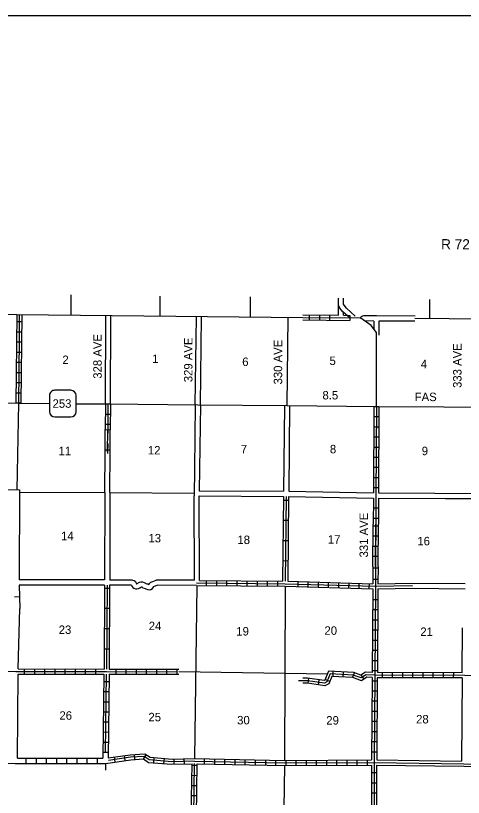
# Model space of a CAD drawing. Extents: x 1317104 to 1899026, y 16348238 to 16787031.
# Drawn here: x 1480038 to 1506450, y 16536605 to 16582773 of the extents above; entities that cross this region are included whole.
import ezdxf

# ---------------------------------------------------------------- set-up
doc = ezdxf.new("R2010")
doc.units = 0
for name, color, linetype in [('L10', 7, 'Continuous'), ('L11', 7, 'Continuous'), ('L13', 7, 'Continuous'), ('L14', 7, 'Continuous'), ('L2', 7, 'Continuous'), ('L22', 7, 'Continuous'), ('L23', 7, 'Continuous'), ('L28', 7, 'Continuous'), ('L3', 7, 'Continuous'), ('L30', 7, 'Continuous'), ('L4', 7, 'Continuous'), ('L52', 7, 'Continuous'), ('L8', 7, 'Continuous'), ('L9', 7, 'Continuous')]:
    doc.layers.add(name, color=color, linetype=linetype)

msp = doc.modelspace()

# ---------------------------------------------------------------- linework, layer by layer
at = {"layer": 'L10'}
for points in [[(1490588, 16549423), (1490571, 16554414)], [(1490888, 16549421), (1490871, 16554415)]]:
    msp.add_lwpolyline(points, dxfattribs=at)
at = {"layer": 'L11'}
for p, q in [((1490638, 16559783), (1490704, 16564991)), ((1490938, 16559779), (1491004, 16564987)), ((1503598, 16565025), (1501318, 16565034)), ((1503596, 16564725), (1501468, 16564734))]:
    msp.add_line(p, q, dxfattribs=at)
for points in [[(1485330, 16559839), (1485359, 16565065)], [(1485630, 16559839), (1485659, 16565062)], [(1501320, 16565034), (1500569, 16565046), (1500498, 16565028), (1500427, 16564992), (1500351, 16564899)], [(1501168, 16564737), (1500616, 16564746)], [(1501168, 16564737), (1501168, 16564272)], [(1501468, 16564734), (1501468, 16564358), (1501461, 16563906)], [(1490638, 16559781), (1490591, 16556014)], [(1490938, 16559781), (1490888, 16556010)], [(1495895, 16559749), (1495846, 16554683)], [(1496195, 16559746), (1496146, 16554681)], [(1485296, 16554606), (1485314, 16557025)], [(1485596, 16554606), (1485614, 16557020)], [(1490591, 16556014), (1490571, 16554414)], [(1490888, 16556010), (1490871, 16554714), (1495846, 16554683)], [(1474894, 16554822), (1476581, 16554788), (1477459, 16554630), (1477570, 16554803), (1480272, 16554769)], [(1480272, 16554769), (1480238, 16549447)], [(1485296, 16554606), (1485288, 16549447)], [(1485596, 16554606), (1485588, 16549439)], [(1490871, 16554412), (1495846, 16554381)], [(1496143, 16554381), (1501145, 16554281)], [(1496146, 16554681), (1501147, 16554581)], [(1501446, 16554581), (1504768, 16554562)], [(1501446, 16554281), (1505390, 16554259)], [(1504768, 16554562), (1507446, 16554547)], [(1505390, 16554259), (1507446, 16554247)], [(1485288, 16549447), (1480238, 16549447)], [(1486937, 16549435), (1485588, 16549439)], [(1486937, 16549435), (1487031, 16549404), (1487099, 16549352), (1487137, 16549288), (1487164, 16549222), (1487168, 16549216), (1487172, 16549216), (1487179, 16549218), (1487216, 16549238), (1487354, 16549311), (1487429, 16549331), (1487523, 16549334), (1487618, 16549304), (1487701, 16549249), (1487726, 16549237), (1487777, 16549223), (1487812, 16549212), (1487903, 16549174), (1487931, 16549244), (1488004, 16549313), (1488135, 16549355), (1488320, 16549430)], [(1490588, 16549423), (1488320, 16549430)], [(1501412, 16549222), (1503454, 16549264)], [(1503454, 16549264), (1506562, 16549232)], [(1485280, 16549147), (1480238, 16549147)], [(1486876, 16549135), (1485580, 16549139)], [(1486876, 16549135), (1486900, 16549075), (1486951, 16549005), (1487015, 16548953), (1487104, 16548920), (1487195, 16548914), (1487283, 16548933), (1487357, 16548973), (1487465, 16549030), (1487473, 16549032), (1487482, 16549032), (1487488, 16549030), (1487550, 16548989), (1487619, 16548955), (1487692, 16548935), (1487708, 16548930), (1487830, 16548879), (1487918, 16548863), (1488014, 16548878), (1488108, 16548938), (1488164, 16549019), (1488177, 16549053), (1488236, 16549072), (1488378, 16549130)], [(1490704, 16549122), (1488378, 16549130)], [(1501404, 16548922), (1503454, 16548964)], [(1503454, 16548964), (1506561, 16548929)], [(1480188, 16544189), (1480293, 16547760)], [(1506387, 16543956), (1506401, 16546621)], [(1480155, 16538914), (1480188, 16543889)], [(1506379, 16543656), (1506346, 16538741)], [(1501337, 16538814), (1506346, 16538741)], [(1501329, 16538514), (1506487, 16538439), (1508479, 16538414)]]:
    msp.add_lwpolyline(points, dxfattribs=at)
at = {"layer": 'L13'}
for points in [[(1496096, 16564964), (1496045, 16559747)], [(1480123, 16554771), (1480221, 16559881)], [(1480271, 16554638), (1485296, 16554606)], [(1485596, 16554606), (1490571, 16554564)], [(1490729, 16549122), (1490596, 16538897)], [(1495938, 16549072), (1495896, 16538789)], [(1489671, 16544037), (1498429, 16543906)], [(1485338, 16538614), (1485330, 16538214)], [(1495896, 16538489), (1495746, 16528306)]]:
    msp.add_lwpolyline(points, dxfattribs=at)
at = {"layer": 'L2'}
for points in [[(1476972, 16565148), (1480113, 16565114)], [(1480113, 16565114), (1496987, 16564949)], [(1509662, 16564822), (1503597, 16564889)]]:
    msp.add_lwpolyline(points, dxfattribs=at)
at = {"layer": 'L23'}
msp.add_line((1442606, 16582773), (1817665, 16582773), dxfattribs=at)
at = {"layer": 'L3'}
for p, q in [((1482030, 16560331), (1482030, 16559389)), ((1483296, 16560647), (1482346, 16560647)), ((1483605, 16559389), (1483605, 16560331)), ((1482346, 16559072), (1483296, 16559072))]:
    msp.add_line(p, q, dxfattribs=at)
for points in [[(1474947, 16559931), (1480221, 16559881), (1482030, 16559864)], [(1483605, 16559856), (1485480, 16559839), (1490788, 16559781), (1496046, 16559747), (1501321, 16559697), (1509279, 16559647), (1511937, 16559614)]]:
    msp.add_lwpolyline(points, dxfattribs=at)
for centre, start, end in [((1482347, 16560333), 90.0011, 180.0011), ((1483292, 16560333), 0.0011, 90.0011), ((1482347, 16559388), 180.0011, 270.0011), ((1483292, 16559388), 270.0011, 0.0011)]:
    msp.add_arc(centre, 315, start, end, dxfattribs=at)
at = {"layer": 'L4'}
msp.add_lwpolyline([(1501321, 16559697), (1501329, 16564064), (1501012, 16564472), (1500396, 16564898), (1499746, 16564922)], dxfattribs=at)
at = {"layer": 'L52'}
for p, q in [((1483313, 16565072), (1483313, 16566289)), ((1488555, 16565022), (1488555, 16566206)), ((1493896, 16564964), (1493896, 16566156)), ((1504479, 16564906), (1504479, 16566006)), ((1499075, 16565079), (1499089, 16565644)), ((1499375, 16565076), (1499380, 16565258))]:
    msp.add_line(p, q, dxfattribs=at)
for points in [[(1499746, 16564922), (1499346, 16565289), (1499163, 16565498), (1499079, 16565664), (1499079, 16566081)], [(1500063, 16565031), (1499563, 16565506), (1499413, 16565664), (1499379, 16565731), (1499379, 16566081)]]:
    msp.add_lwpolyline(points, dxfattribs=at)
at = {"layer": 'L8'}
for p, q in [((1496989, 16565099), (1499075, 16565079)), ((1497361, 16565095), (1497358, 16564797)), ((1497958, 16565089), (1497955, 16564791)), ((1498554, 16565083), (1498551, 16564785)), ((1499375, 16565076), (1499747, 16565072)), ((1499747, 16565072), (1499744, 16564773)), ((1480424, 16564681), (1480124, 16564681)), ((1496986, 16564799), (1499744, 16564773)), ((1480417, 16564081), (1480117, 16564081)), ((1480413, 16563481), (1480113, 16563481)), ((1480405, 16562881), (1480105, 16562881)), ((1480396, 16562281), (1480096, 16562281)), ((1480388, 16561681), (1480088, 16561681)), ((1480388, 16561081), (1480088, 16561081)), ((1480380, 16560481), (1480080, 16560481)), ((1480371, 16559881), (1480071, 16559881)), ((1485330, 16559839), (1485630, 16559839)), ((1501171, 16559697), (1501471, 16559697)), ((1485330, 16559239), (1485630, 16559239)), ((1501171, 16559097), (1501471, 16559097)), ((1485321, 16558639), (1485621, 16558639)), ((1501162, 16558497), (1501462, 16558497)), ((1501162, 16557897), (1501462, 16557897)), ((1501162, 16557297), (1501462, 16557297)), ((1501154, 16556697), (1501454, 16556697)), ((1501154, 16556097), (1501454, 16556097)), ((1501154, 16555497), (1501454, 16555497)), ((1501146, 16554897), (1501446, 16554897)), ((1501137, 16553697), (1501437, 16553697)), ((1501137, 16553097), (1501437, 16553097)), ((1501119, 16550234), (1501135, 16552737)), ((1501433, 16552619), (1501135, 16552621)), ((1501269, 16550233), (1501285, 16552736)), ((1501419, 16550232), (1501435, 16552735)), ((1501430, 16552022), (1501131, 16552024)), ((1501426, 16551426), (1501127, 16551428)), ((1501422, 16550829), (1501124, 16550831)), ((1501131, 16550167), (1501431, 16550167)), ((1491304, 16549114), (1491304, 16549414)), ((1491904, 16549114), (1491904, 16549414)), ((1492504, 16549106), (1492504, 16549406)), ((1493104, 16549097), (1493104, 16549397)), ((1493704, 16549097), (1493704, 16549397)), ((1494304, 16549089), (1494304, 16549389)), ((1494904, 16549081), (1494904, 16549381)), ((1495504, 16549072), (1495504, 16549372)), ((1496696, 16549047), (1496704, 16549347)), ((1497296, 16549031), (1497304, 16549331)), ((1497896, 16549014), (1497904, 16549314)), ((1498496, 16548997), (1498504, 16549297)), ((1499096, 16548981), (1499104, 16549281)), ((1499696, 16548964), (1499704, 16549264)), ((1500296, 16548947), (1500304, 16549247)), ((1500896, 16548931), (1500904, 16549231)), ((1501112, 16549497), (1501412, 16549497)), ((1501104, 16548297), (1501404, 16548297)), ((1501104, 16547697), (1501404, 16547697)), ((1501096, 16547097), (1501396, 16547097)), ((1501096, 16546497), (1501396, 16546497)), ((1501096, 16545897), (1501396, 16545897)), ((1501087, 16545297), (1501387, 16545297)), ((1501087, 16544697), (1501387, 16544697)), ((1480546, 16544197), (1480546, 16543897)), ((1481146, 16544197), (1481146, 16543897)), ((1481746, 16544189), (1481746, 16543889)), ((1482346, 16544189), (1482346, 16543889)), ((1482946, 16544189), (1482946, 16543889)), ((1483546, 16544189), (1483546, 16543889)), ((1484146, 16544181), (1484146, 16543881)), ((1484746, 16544181), (1484746, 16543881)), ((1485946, 16544181), (1485946, 16543881)), ((1486546, 16544181), (1486546, 16543881)), ((1487146, 16544181), (1487146, 16543881)), ((1487746, 16544172), (1487746, 16543872)), ((1488346, 16544172), (1488346, 16543872)), ((1488946, 16544172), (1488946, 16543872)), ((1489546, 16544172), (1489546, 16543872)), ((1497296, 16543339), (1497338, 16543639)), ((1498763, 16543747), (1498771, 16544047)), ((1499354, 16543714), (1499371, 16544014)), ((1499913, 16543689), (1500021, 16543964)), ((1500596, 16543589), (1500429, 16543839)), ((1501087, 16544097), (1501387, 16544097)), ((1501372, 16543673), (1501337, 16538814)), ((1506379, 16543656), (1501372, 16543673)), ((1501671, 16543681), (1501679, 16543981)), ((1502271, 16543672), (1502279, 16543972)), ((1502871, 16543672), (1502879, 16543972)), ((1503471, 16543672), (1503479, 16543972)), ((1504071, 16543664), (1504079, 16543964)), ((1504671, 16543664), (1504679, 16543964)), ((1505271, 16543664), (1505279, 16543964)), ((1505871, 16543656), (1505879, 16543956)), ((1485242, 16543449), (1485540, 16543446)), ((1497896, 16543256), (1497938, 16543556)), ((1498571, 16543456), (1498296, 16543572)), ((1501071, 16543497), (1501371, 16543497)), ((1485235, 16542853), (1485533, 16542849)), ((1501071, 16542897), (1501371, 16542897)), ((1485228, 16542256), (1485526, 16542253)), ((1501071, 16542297), (1501371, 16542297)), ((1485221, 16541660), (1485519, 16541656)), ((1501062, 16541697), (1501362, 16541697)), ((1485214, 16541063), (1485512, 16541060)), ((1501054, 16541097), (1501354, 16541097)), ((1485207, 16540466), (1485505, 16540463)), ((1501054, 16540497), (1501354, 16540497)), ((1485200, 16539870), (1485498, 16539866)), ((1501046, 16539897), (1501346, 16539897)), ((1485193, 16539273), (1485491, 16539270)), ((1486496, 16538778), (1486454, 16539074)), ((1487076, 16538839), (1487059, 16539137)), ((1487576, 16538868), (1487736, 16539120)), ((1501046, 16539297), (1501346, 16539297)), ((1480663, 16538614), (1480663, 16538914)), ((1481263, 16538614), (1481263, 16538914)), ((1481863, 16538614), (1481863, 16538914)), ((1482463, 16538614), (1482463, 16538914)), ((1483063, 16538614), (1483063, 16538914)), ((1483663, 16538614), (1483663, 16538914)), ((1484263, 16538614), (1484263, 16538914)), ((1484863, 16538614), (1484863, 16538914)), ((1485905, 16538695), (1485863, 16538991)), ((1488189, 16538652), (1488216, 16538949)), ((1488784, 16538599), (1488810, 16538896)), ((1489396, 16538561), (1489387, 16538859)), ((1489993, 16538579), (1489983, 16538878)), ((1490296, 16528339), (1490447, 16538593)), ((1490446, 16528340), (1490597, 16538597)), ((1490596, 16528339), (1490747, 16538594)), ((1491188, 16538589), (1491188, 16538889)), ((1491788, 16538572), (1491788, 16538872)), ((1492388, 16538564), (1492388, 16538864)), ((1492988, 16538547), (1492988, 16538847)), ((1493588, 16538539), (1493588, 16538839)), ((1494188, 16538522), (1494188, 16538822)), ((1494788, 16538514), (1494788, 16538814)), ((1495388, 16538497), (1495388, 16538797)), ((1495988, 16538489), (1495988, 16538789)), ((1496588, 16538497), (1496588, 16538797)), ((1497188, 16538497), (1497188, 16538797)), ((1497788, 16538497), (1497788, 16538797)), ((1498388, 16538506), (1498388, 16538806)), ((1498988, 16538506), (1498988, 16538806)), ((1499588, 16538514), (1499588, 16538814)), ((1500188, 16538514), (1500188, 16538814)), ((1500788, 16538522), (1500788, 16538822)), ((1490744, 16538479), (1490446, 16538483)), ((1490735, 16537882), (1490437, 16537887)), ((1501037, 16538072), (1501337, 16538072)), ((1490727, 16537286), (1490428, 16537290)), ((1501037, 16537472), (1501337, 16537472)), ((1501037, 16536872), (1501337, 16536872)), ((1490718, 16536689), (1490420, 16536694))]:
    msp.add_line(p, q, dxfattribs=at)
for points in [[(1480071, 16559881), (1480129, 16565114)], [(1480371, 16559881), (1480429, 16565114)], [(1496987, 16564949), (1499746, 16564922)], [(1480221, 16559881), (1480263, 16563689)], [(1485330, 16559839), (1485322, 16558324)], [(1485480, 16559839), (1485471, 16558106)], [(1485630, 16559839), (1485622, 16558319)], [(1501171, 16559697), (1501147, 16554581)], [(1501321, 16559697), (1501296, 16554431), (1501262, 16549072), (1501229, 16543831), (1501187, 16538672)], [(1501471, 16559697), (1501446, 16554581)], [(1501145, 16554281), (1501135, 16552737)], [(1501446, 16554281), (1501436, 16552735)], [(1501119, 16550234), (1501112, 16549222)], [(1501419, 16550232), (1501412, 16549222)], [(1490704, 16549272), (1495938, 16549222), (1501262, 16549072)], [(1490888, 16549421), (1495788, 16549372)], [(1496088, 16549372), (1501112, 16549222)], [(1490704, 16549122), (1495938, 16549072), (1501104, 16548922)], [(1501104, 16548922), (1501079, 16543981)], [(1501404, 16548922), (1501379, 16543972)], [(1459147, 16544214), (1464205, 16544047), (1469488, 16544089), (1474797, 16544072), (1480046, 16544047), (1485405, 16544031), (1489546, 16544022)], [(1480188, 16544189), (1485257, 16544181)], [(1485555, 16544172), (1489672, 16544172)], [(1480188, 16543889), (1485246, 16543881)], [(1485246, 16543881), (1485188, 16538914)], [(1485342, 16539272), (1485396, 16543874)], [(1485546, 16543872), (1485488, 16538939)], [(1485546, 16543872), (1489671, 16543872)], [(1522387, 16543714), (1517095, 16543722), (1512345, 16543764), (1506537, 16543806), (1501229, 16543831), (1500712, 16543847), (1500421, 16543656), (1499954, 16543831), (1498588, 16543906), (1498396, 16543422), (1498263, 16543356), (1497254, 16543497), (1496721, 16543489)], [(1501079, 16543981), (1500671, 16543997), (1500404, 16543822), (1499988, 16543981), (1498488, 16544064), (1498279, 16543531), (1498238, 16543514), (1497263, 16543647), (1496980, 16543643)], [(1501071, 16543681), (1500754, 16543697), (1500438, 16543489), (1499921, 16543681), (1498688, 16543747), (1498513, 16543314), (1498288, 16543197), (1497246, 16543347), (1496983, 16543343)], [(1501071, 16543681), (1501037, 16538814)], [(1506387, 16543956), (1501379, 16543972)], [(1485488, 16538939), (1486796, 16539122), (1487655, 16539172), (1487971, 16538972), (1489263, 16538856), (1490579, 16538897)], [(1469617, 16538681), (1474755, 16538664), (1480005, 16538614), (1482705, 16538614), (1485346, 16538614), (1486830, 16538822), (1487571, 16538872), (1487871, 16538672), (1489246, 16538556), (1490447, 16538593)], [(1480155, 16538914), (1482705, 16538914), (1485188, 16538914)], [(1490584, 16538747), (1489258, 16538705), (1487922, 16538826), (1487615, 16539020), (1486811, 16538973), (1485509, 16538790)], [(1490588, 16538897), (1495896, 16538789), (1501037, 16538814)], [(1490588, 16538747), (1495896, 16538639), (1501187, 16538672)], [(1490747, 16538594), (1495896, 16538489), (1501029, 16538514)], [(1501187, 16538672), (1501179, 16533322), (1501012, 16528122), (1500962, 16522864), (1500929, 16517597), (1500904, 16512139)], [(1501029, 16538514), (1501029, 16533430)], [(1501329, 16538514), (1501329, 16533464)]]:
    msp.add_lwpolyline(points, dxfattribs=at)
at = {"layer": 'L9'}
for p, q in [((1485324, 16558321), (1485622, 16558319)), ((1485464, 16557021), (1485473, 16558320)), ((1485315, 16557128), (1485613, 16557126)), ((1495996, 16554379), (1495938, 16549371)), ((1496142, 16554141), (1495844, 16554145)), ((1496128, 16552948), (1495830, 16552952)), ((1496115, 16551755), (1495816, 16551759)), ((1496101, 16550562), (1495802, 16550566)), ((1485578, 16548945), (1485280, 16548947)), ((1485430, 16549140), (1485405, 16544173)), ((1479966, 16548447), (1480265, 16548464)), ((1485572, 16547752), (1485274, 16547753)), ((1485566, 16546559), (1485268, 16546560)), ((1485560, 16545366), (1485262, 16545367))]:
    msp.add_line(p, q, dxfattribs=at)
for points in [[(1480263, 16563689), (1480263, 16565131)], [(1485314, 16557025), (1485323, 16558324)], [(1485614, 16557020), (1485623, 16558319)], [(1485467, 16557513), (1485463, 16556921)], [(1495846, 16554381), (1495788, 16549372)], [(1496143, 16554381), (1496088, 16549372)], [(1480238, 16549147), (1480293, 16547760)], [(1485280, 16549147), (1485257, 16544181)], [(1485580, 16549139), (1485555, 16544172)], [(1501262, 16549072), (1503454, 16549114)], [(1501187, 16538672), (1506487, 16538589), (1508479, 16538564)]]:
    msp.add_lwpolyline(points, dxfattribs=at)

# ---------------------------------------------------------------- texts
at = {"layer": 'L14'}
for s, p in [('2', (1482796, 16562197)), ('1', (1488088, 16562256)), ('6', (1493404, 16562081)), ('5', (1498554, 16562139)), ('4', (1503937, 16561947)), ('11', (1482563, 16556814)), ('12', (1487838, 16556856)), ('7', (1493321, 16556922)), ('8', (1498577, 16556922)), ('9', (1503996, 16556814)), ('14', (1482713, 16551789)), ('13', (1487871, 16551664)), ('18', (1493121, 16551564)), ('17', (1498454, 16551589)), ('16', (1503737, 16551489)), ('24', (1487888, 16546481)), ('23', (1482580, 16546256)), ('19', (1493054, 16546164)), ('20', (1498254, 16546206)), ('21', (1503912, 16546139)), ('26', (1482621, 16541189)), ('25', (1487871, 16541097)), ('30', (1493104, 16540914)), ('29', (1498363, 16540906)), ('28', (1503662, 16540972))]:
    msp.add_text(s, height=500, rotation=0, dxfattribs=at).set_placement(p)
at = {"layer": 'L22'}
msp.add_text('FAS', height=500, rotation=0, dxfattribs=at).set_placement((1503579, 16560006))
at = {"layer": 'L28'}
msp.add_text('8.5', height=500, rotation=0, dxfattribs=at).set_placement((1498138, 16560106))
at = {"layer": 'L3'}
msp.add_text('253', height=500, rotation=0, dxfattribs=at).set_placement((1482213, 16559614))
at = {"layer": 'L30'}
for s, p in [('328 AVE', (1485117, 16561328)), ('329 AVE', (1490469, 16561122)), ('330 AVE', (1495763, 16560990)), ('333 AVE', (1506342, 16560784)), ('331 AVE', (1500826, 16550774))]:
    msp.add_text(s, height=500, rotation=90, dxfattribs=at).set_placement(p)
at = {"layer": 'L52'}
msp.add_text('R 72 W', height=600, rotation=359.8751, dxfattribs=at).set_placement((1505137, 16568973))

doc.saveas('drawing.dxf')
